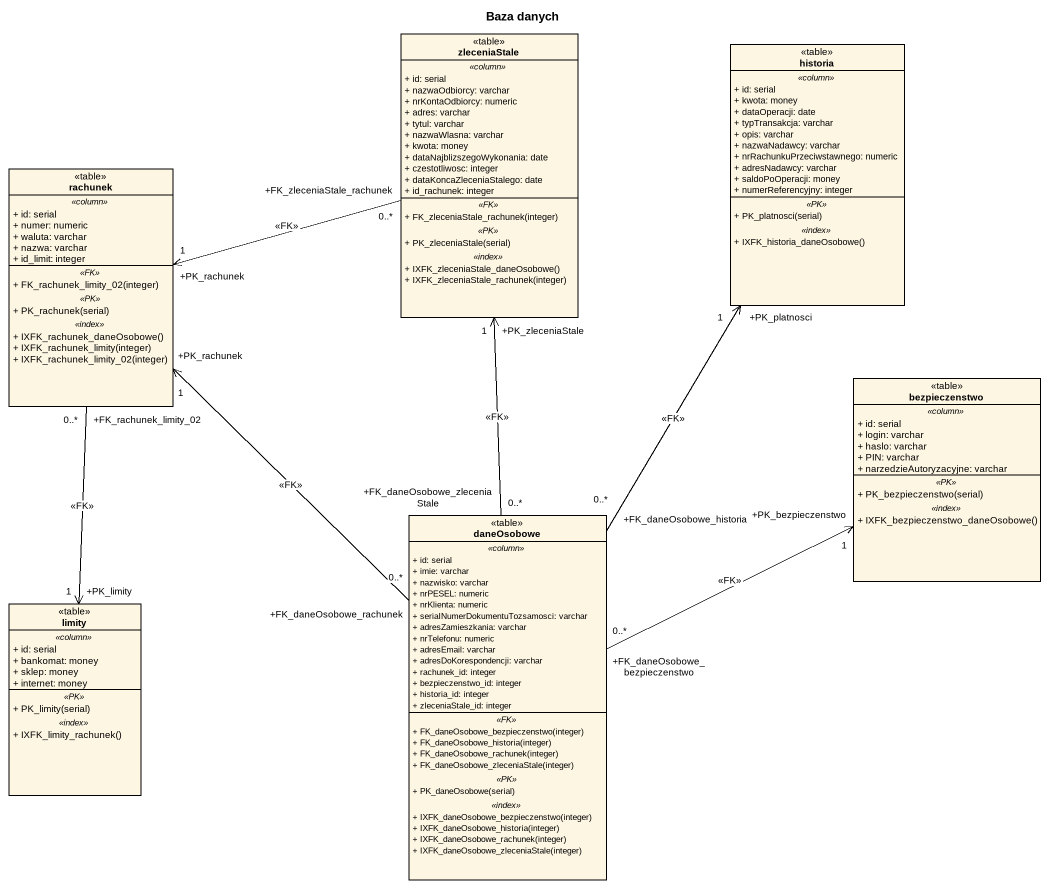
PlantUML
@startuml
title Baza danych
hide circle
hide empty members
skinparam classAttributeIconSize 0
class zleceniaStale <<table>> {
  .. <<column>> ..
  + id: serial
  + nazwaOdbiorcy: varchar
  + nrKontaOdbiorcy: numeric
  + adres: varchar
  + tytul: varchar
  + nazwaWlasna: varchar
  + kwota: money
  + dataNajblizszegoWykonania: date
  + czestotliwosc: integer
  + dataKoncaZleceniaStalego: date
  + id_rachunek: integer
  .. <<FK>> ..
  + FK_zleceniaStale_rachunek(integer)
  .. <<PK>> ..
  + PK_zleceniaStale(serial)
  .. <<index>> ..
  + IXFK_zleceniaStale_daneOsobowe()
  + IXFK_zleceniaStale_rachunek(integer)
}
class historia <<table>> {
  .. <<column>> ..
  + id: serial
  + kwota: money
  + dataOperacji: date
  + typTransakcja: varchar
  + opis: varchar
  + nazwaNadawcy: varchar
  + nrRachunkuPrzeciwstawnego: numeric
  + adresNadawcy: varchar
  + saldoPoOperacji: money
  + numerReferencyjny: integer
  .. <<PK>> ..
  + PK_platnosci(serial)
  .. <<index>> ..
  + IXFK_historia_daneOsobowe()
}
class rachunek <<table>> {
  .. <<column>> ..
  + id: serial
  + numer: numeric
  + waluta: varchar
  + nazwa: varchar
  + id_limit: integer
  .. <<FK>> ..
  + FK_rachunek_limity_02(integer)
  .. <<PK>> ..
  + PK_rachunek(serial)
  .. <<index>> ..
  + IXFK_rachunek_daneOsobowe()
  + IXFK_rachunek_limity(integer)
  + IXFK_rachunek_limity_02(integer)
}
class bezpieczenstwo <<table>> {
  .. <<column>> ..
  + id: serial
  + login: varchar
  + haslo: varchar
  + PIN: varchar
  + narzedzieAutoryzacyjne: varchar
  .. <<PK>> ..
  + PK_bezpieczenstwo(serial)
  .. <<index>> ..
  + IXFK_bezpieczenstwo_daneOsobowe()
}
class daneOsobowe <<table>> {
  .. <<column>> ..
  + id: serial
  + imie: varchar
  + nazwisko: varchar
  + nrPESEL: numeric
  + nrKlienta: numeric
  + seriaINumerDokumentuTozsamosci: varchar
  + adresZamieszkania: varchar
  + nrTelefonu: numeric
  + adresEmail: varchar
  + adresDoKorespondencji: varchar
  + rachunek_id: integer
  + bezpieczenstwo_id: integer
  + historia_id: integer
  + zleceniaStale_id: integer
  .. <<FK>> ..
  + FK_daneOsobowe_bezpieczenstwo(integer)
  + FK_daneOsobowe_historia(integer)
  + FK_daneOsobowe_rachunek(integer)
  + FK_daneOsobowe_zleceniaStale(integer)
  .. <<PK>> ..
  + PK_daneOsobowe(serial)
  .. <<index>> ..
  + IXFK_daneOsobowe_bezpieczenstwo(integer)
  + IXFK_daneOsobowe_historia(integer)
  + IXFK_daneOsobowe_rachunek(integer)
  + IXFK_daneOsobowe_zleceniaStale(integer)
}
class limity <<table>> {
  .. <<column>> ..
  + id: serial
  + bankomat: money
  + sklep: money
  + internet: money
  .. <<PK>> ..
  + PK_limity(serial)
  .. <<index>> ..
  + IXFK_limity_rachunek()
}
zleceniaStale "+FK_zleceniaStale_rachunek\n0..*" -left-> "+PK_rachunek\n1" rachunek : <<FK>>
rachunek "+FK_rachunek_limity_02\n0..*" --> "+PK_limity\n1" limity : <<FK>>
daneOsobowe "+FK_daneOsobowe_zleceniaStale\n0..*" -up-> "+PK_zleceniaStale\n1" zleceniaStale : <<FK>>
daneOsobowe "+FK_daneOsobowe_historia\n0..*" -up-> "+PK_platnosci\n1" historia : <<FK>>
daneOsobowe "+FK_daneOsobowe_rachunek\n0..*" -up-> "+PK_rachunek\n1" rachunek : <<FK>>
daneOsobowe "+FK_daneOsobowe_bezpieczenstwo\n0..*" -right-> "+PK_bezpieczenstwo\n1" bezpieczenstwo : <<FK>>
@enduml
